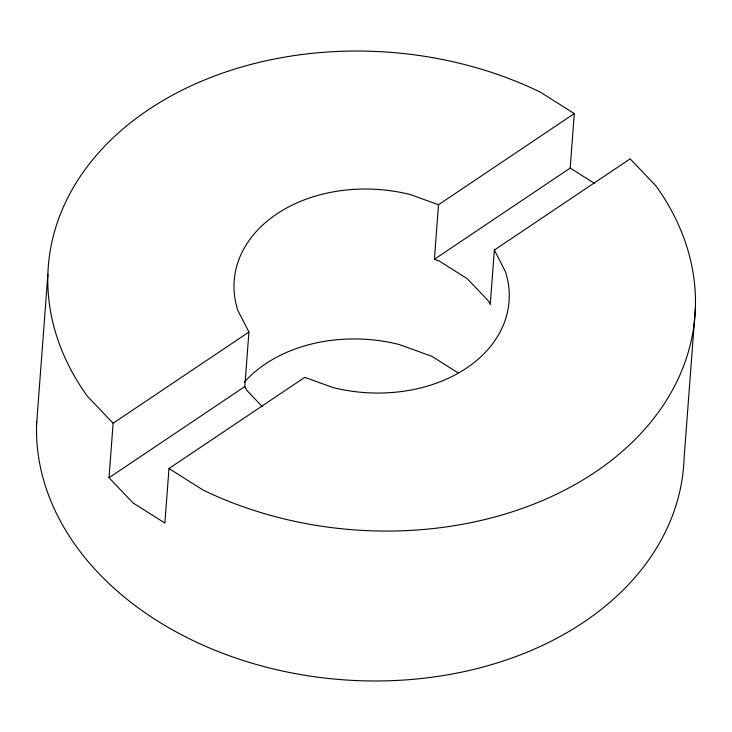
<?xml version="1.0" encoding="UTF-8"?>
<svg xmlns="http://www.w3.org/2000/svg" width="732" height="732" viewBox="0 0 732 732"><rect width="100%" height="100%" fill="white"/><g stroke="black" fill="none" stroke-linecap="round" stroke-linejoin="round"><path stroke-width="1.1" d="M36.6 424.148L47.873 274.244M168.982 468.526L164.883 523.041L133.096 502.985L109.022 477.74L113.121 423.233L87.355 396.213A324.276 239.465 4.3 0 1 148.203 109.864A324.276 239.465 4.3 0 1 540.262 92.095L574.291 113.57L570.191 168.076L434.396 259.265L439.2 261.004L467.172 278.654L488.354 300.861L490.248 304.558L494.347 250.051L630.151 158.862L655.918 185.882A324.276 239.465 4.3 0 1 595.061 472.232A324.276 239.465 4.3 0 1 203.011 490.001L168.982 468.526L304.777 377.346L332.822 387.493A137.817 101.775 4.3 0 0 505.4 271.609L494.347 250.051M262.404 406.708L246.721 390.257L244.817 386.56L248.917 332.044L237.863 310.487A137.817 101.775 4.3 0 1 410.451 194.602L438.495 204.75L574.291 113.57M434.396 259.265L438.495 204.75M695.4 307.852L684.127 457.756A324.276 239.465 4.3 0 1 351.049 680.303A324.276 239.465 4.3 0 1 36.692 421.897M113.121 423.233L248.917 332.044M109.022 477.74L244.817 386.56M570.191 168.076L594.274 183.275M458.076 372.826L432.026 356.393L399.178 344.507A137.817 101.775 4.3 0 0 244.25 382.278"/></g></svg>
